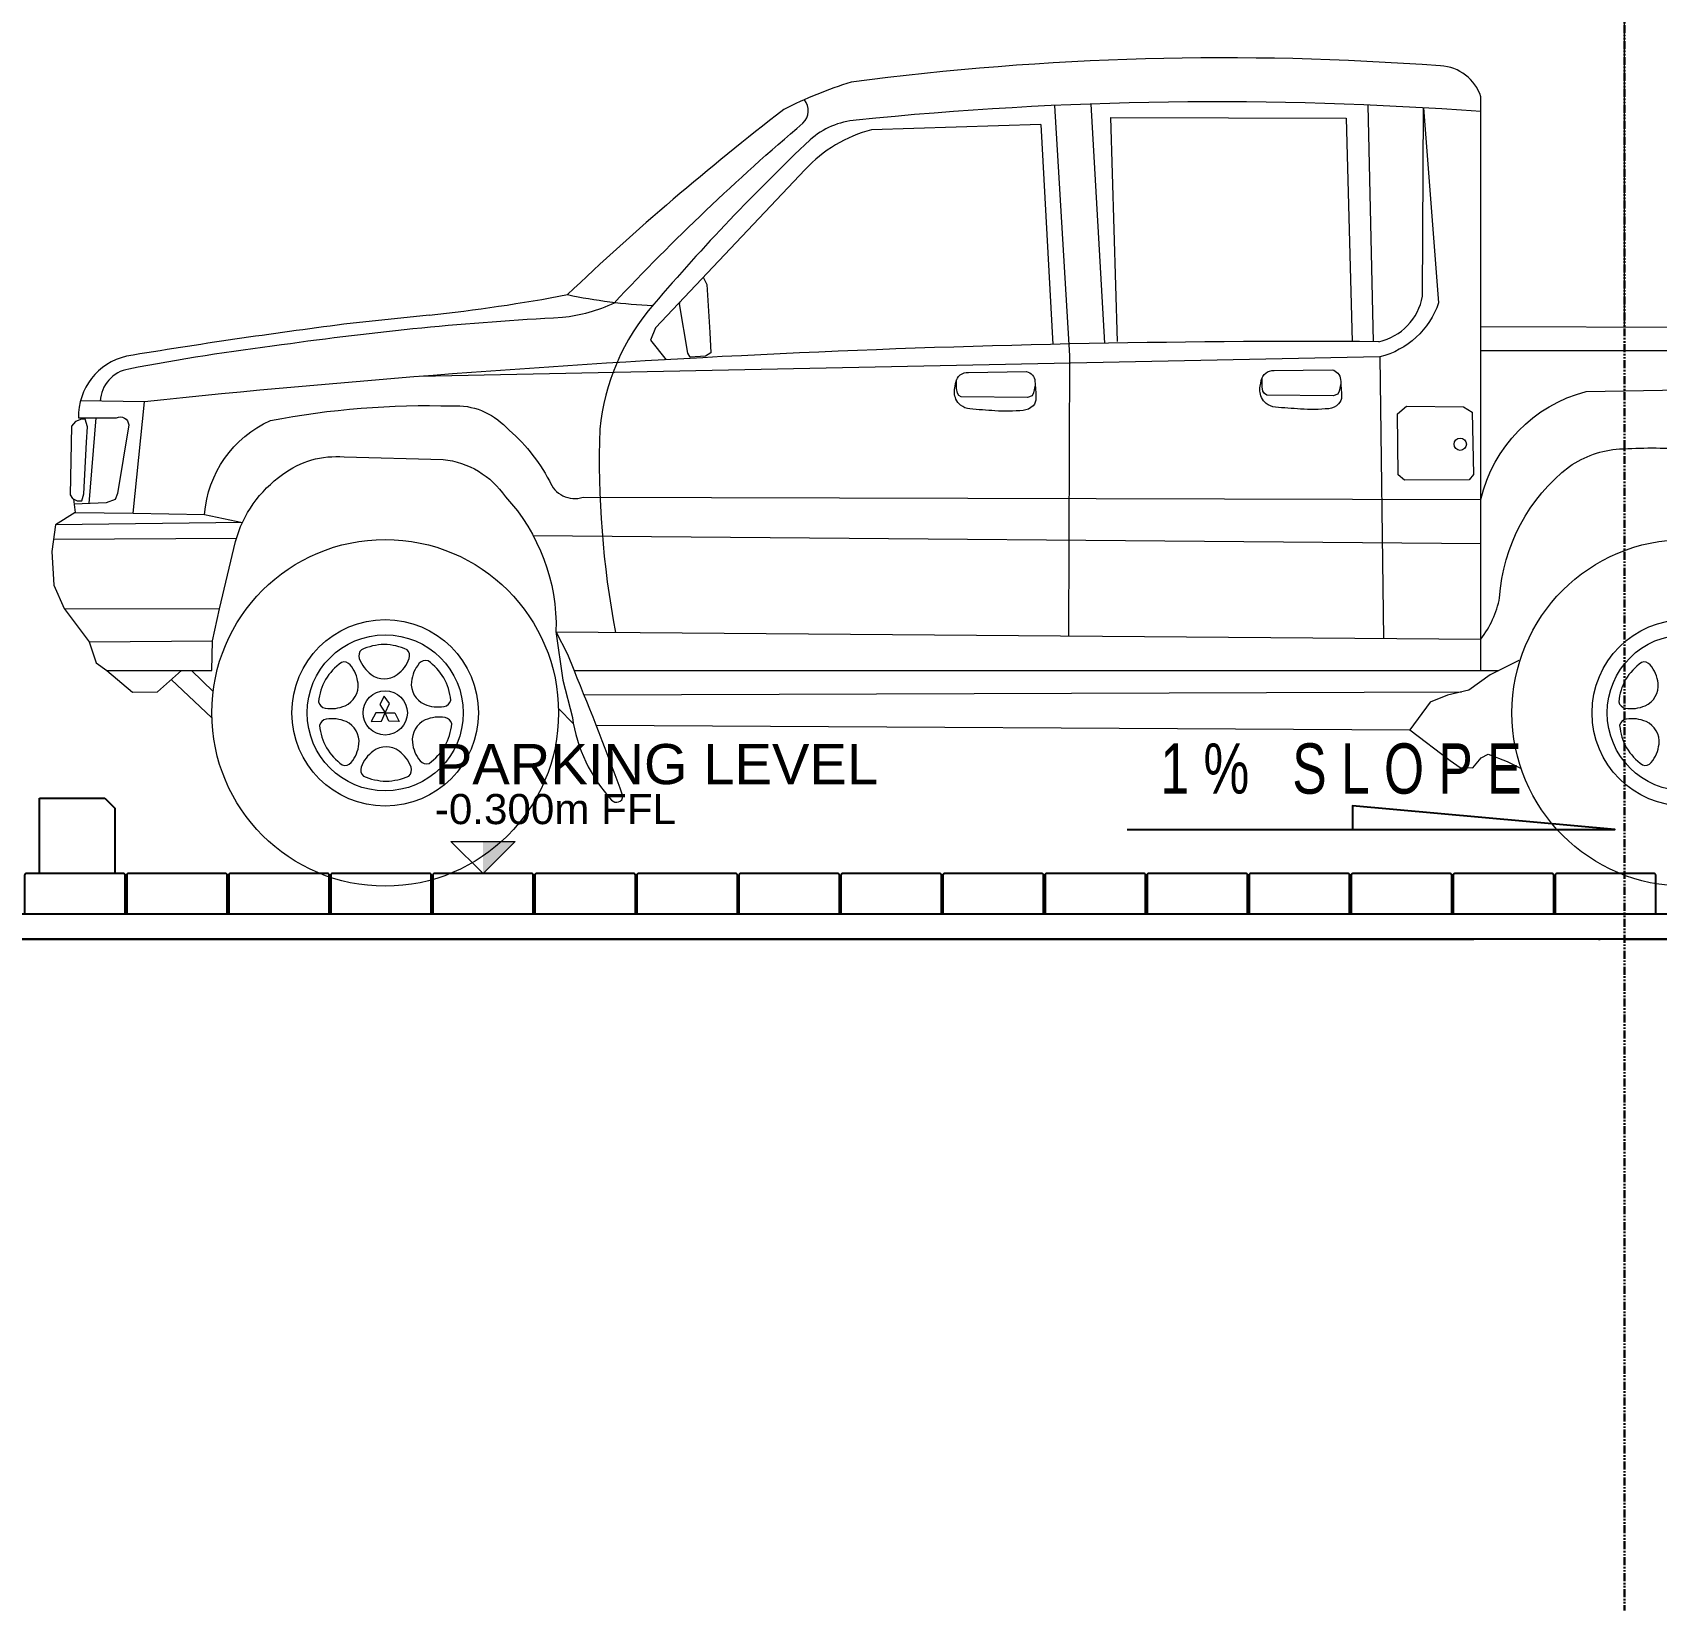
# Model space of a CAD drawing. Header units: centimetres. Extents: x -6122352 to 6876996, y -1694241 to 2592194.
# Drawn here: x 5556836 to 5560067, y -99471 to -96332 of the extents above; entities that cross this region are included whole.
import ezdxf
from ezdxf import colors
from ezdxf.entities.mleader import LeaderData, LeaderLine
from ezdxf.enums import TextEntityAlignment as Align
from ezdxf.math import Vec2, Vec3
from ezdxf.xclip import XClip

# ---------------------------------------------------------------- set-up
doc = ezdxf.new("R2010")
doc.units = ezdxf.units.CM
doc.header["$MEASUREMENT"] = 0
doc.header["$XCLIPFRAME"] = 2
doc.linetypes.add('23585-XR-AR-END-SECTION B$0$PHANTOM2', pattern=[31.750000000000004, 15.875, -3.175, 3.175, -3.175, 3.175, -3.175])
for name, color, linetype, lineweight in [('23585-XR-AR-END-SECTION B$0$ANNO-TEXT', 3, 'Continuous', 13), ('23585-XR-AR-END-SECTION B$0$FIRNITCHER FIXED', 252, 'Continuous', 13), ('23585-XR-AR-END-SECTION B$0$G-ANNO-TTLB', 6, 'Continuous', 5), ('23585-XR-AR-END-SECTION B$0$XR-END-SECTION-C$0$1717 5B-E Sections$0$A-ELSC-PN00', 8, 'Continuous', 5)]:
    doc.layers.add(name, color=color, linetype=linetype, lineweight=lineweight)
for name, color, linetype in [('23585-XR-AR-END-SECTION B$0$FINISHING LEVEL', 1, 'Continuous'), ('23585-XR-AR-END-SECTION B$0$XR-END-SECTION-C$0$A-CAR', 251, 'Continuous'), ('23585-XR-AR-END-SECTION B$0$XR-END-SECTION-C$0$A-PV-80-mm', 252, 'Continuous'), ('23585-XR-AR-END-SECTION B$0$XR-END-SECTION-C$0$A-TXT', 4, 'Continuous'), ('23585-XR-AR-END-SECTION B$0$XR-END-SECTION-C$0$TEXT', 3, 'Continuous'), ('23585-XR-AR-END-SECTION B$0$XR-END-SECTIONS$0$A-DIM', 15, 'Continuous')]:
    doc.layers.add(name, color=color, linetype=linetype)
doc.styles.add('23585-XR-AR-END-SECTION B$0$SDC-TEXT', font='arial.ttf')
doc.styles.add('23585-XR-AR-END-SECTION B$0$XR-END-SECTION-C$0$ROMANS', font='romans.shx', dxfattribs={"width": 0.8})
doc.styles.add('23585-XR-AR-END-SECTION B$0$XR-END-SECTION-C$0$Swiss_LT', font='swisscl.ttf')

# ---------------------------------------------------------------- blocks, each defined once
blk = doc.blocks.new('23585-XR-AR-END-SECTION B$0$XR-END-SECTION-C$0$STRADA-S')
for p, q in [((-4.640667384304834, 606.4549063351951), (-21.44621357398864, 892.6075948903235)), ((19.4069664865201, 894.2591238788373), (35.25373952186419, 620.7182695735246)), ((342.7317491875037, 622.5495671107019), (336.5670973100896, 893.1042464747006)), ((42.24465628736652, 878.9048721079598), (311.4636305119675, 878.1513005105771)), ((50.02694306768535, 622.8685133826584), (42.24465628736652, 878.9048721079598)), ((311.4636305119675, 878.1513005105771), (311.4636305119675, 878.1513005105771)), ((311.4636305119675, 878.1513005105771), (318.3314764288916, 622.6730640682908)), ((-37.80055251848171, 870.8639360210145), (-23.96089798783214, 619.5203495418464)), ((-737.0606087419583, 652.9369352267822), (-834.5299930268193, 642.4041911019449)), ((465.5230064530224, 639.7874231938658), (1307.875629983151, 637.9579894328344)), ((-5.593093751540437, 286.2054072352184), (-4.640667384304834, 606.4549063351951)), ((349.9664993103725, 605.101506250292), (354.2288590171556, 283.4192876112575)), ((1327.38886179142, 612.0823206857822), (465.5230064530151, 612.0823206857822)), ((-1062.478090379471, 553.9654808010964), (-1135.668936790109, 554.7709556703849)), ((-1075.584472209386, 426.5910748826936), (-1062.478090379471, 553.9654808010964)), ((-1118.005114791275, 535.5299834878097), (-1126.269189815659, 437.4895202958869)), ((-1141.809120193731, 427.4473407400728), (-1164.2704455897, 413.2071551315239)), ((-1143.592808098434, 442.5562054759721), (-1141.809120193731, 427.4473407400728)), ((-1141.809120193731, 427.4473407400728), (-1075.584472209386, 426.5910748826936)), ((-1164.2704455897, 413.2071551315239), (-1168.21782806623, 382.661416774703)), ((-950.4183945078075, 415.8578346304566), (-1164.2704455897, 413.2071551315239)), ((-1075.584472209386, 426.5910748826936), (-993.6689043108126, 425.0735512149477)), ((-993.6689043108126, 425.0735512149477), (-950.4183945078075, 415.8578346304566)), ((-956.7109559364362, 397.6888669417895), (-1166.427588195696, 396.5146977796176)), ((-618.0504826567958, 400.8258881908478), (465.523006453026, 391.6433541181759)), ((-1168.21782806623, 382.661416774703), (-1165.962812918719, 344.3576402914041)), ((-1165.962812918719, 344.3576402914041), (-1154.27755670144, 317.5059951436924)), ((-1154.27755670144, 317.5059951436924), (-1125.890435437017, 279.5519059829312)), ((-1154.27755670144, 317.5059951436924), (-976.5442663741924, 317.2706583252366)), ((-1125.890435437017, 279.5519059829312), (-984.7654061616158, 280.5691473207153)), ((-1125.890435437017, 279.5519059829312), (-1117.724428767579, 255.2668464705712)), ((-591.9401256157653, 290.7455220318807), (465.5230064530224, 282.5575313848312)), ((-1117.724428767579, 255.2668464705712), (-1105.412883478184, 246.7193318522368)), ((-1105.412883478184, 246.7193318522368), (-985.2793852262075, 246.7193318522332)), ((-1008.700778351438, 246.7193318522332), (-983.94298111221, 222.5611248780333)), ((-571.2799548320872, 246.7193318522368), (486.0807942214415, 246.7193318522368)), ((-1031.906271060852, 236.1662517832738), (-985.36673533465, 192.5270143828384)), ((-559.7535573023597, 218.6861119282839), (443.4679832076181, 222.0994531302276)), ((407.5226463585423, 210.3350083261103), (384.4233756403628, 178.661762395539)), ((-572.0753487416841, 185.7853412521981), (-589.1347497653187, 203.0861044438134)), ((-545.8923146816232, 183.9365062642537), (384.4233756403628, 178.661762395539))]:
    blk.add_line(p, q)
for points in [[(419.3100002755782, 937.7718785327997, 0.05132797694747279), (-254.5136814859288, 919.3663295179904, 0.04387144160926425), (-331.6309610898061, 887.8414666580793, 0.02620562629601931), (-578.8422672720626, 676.3103458744481, -0.05752412183305131)], [(-525.5671099053325, 666.568534316837, -0.02885923902816321), (-309.6443935988646, 872.4536090900438, 0.3929936817140519), (-307.8915172490633, 899.2521215067245, 0.113206009641825)], [(465.5230064530224, 885.545783133668, 0.04400942370302409), (-248.7044480583208, 875.8827567876469, 0.1605267268685807), (-301.548324393927, 853.3949708010696, 0.02583235260430025), (-480.2481468145161, 665.4325186014357, 0.2331782821559537)], [(465.5230064530224, 246.7193318522368), (465.5230064530224, 634.537689482313), (465.5230064530224, 886.1137909913705), (465.5230064530224, 902.4076874955572, 0.06383467742986967)], [(400.0041096358545, 889.8998618681107), (417.0940381284272, 666.9856075616699, -0.2537005941986264), (349.9664993103725, 605.101506250292), (-748.4171016126238, 582.7108681912978)], [(348.8623042247818, 622.5112540841474, 0.3013089347299923), (398.6966576498307, 674.5804582709716), (400.0041096358545, 889.8998618681107)], [(-37.80055251848171, 870.8639360210145), (-231.131512807282, 864.7919690186754, 0.1433348938823167), (-307.1912223019135, 819.3416391404971), (-478.1446628401063, 638.4526547687965), (-484.0556543620332, 624.433937797854), (-465.9630596419265, 601.9423044218602)], [(-525.5671099053325, 666.568534316837, -0.08118007594034839), (-584.5900713768096, 650.0966460489472, 0.02276091629121387), (-905.6536330481904, 618.7923156609686, 0.01673313607337282), (-1080.400712953044, 591.1883746869789, 0.3566724722098978), (-1112.996523884929, 554.521442791156, -0.440461649301773)], [(-480.2481468145161, 665.4325186014357, 0.1549497550662417), (-541.9363039132331, 522.5971695480548, 0.05502767285305891), (-524.0158932764316, 290.2195812569844, -0.3298234355002528)], [(-834.5299930268011, 642.4041911019449, 0.00910762701945066), (-1083.212079714169, 605.9615994209744, 0.3512707994626908), (-1138.028073236823, 535.5299834878097, -0.007126496455786674)], [(-120.2598796209204, 587.4832217940202), (-54.05854412474582, 588.3690963444387, -0.3277453217959725), (-44.32524070878208, 577.1734023787067, -0.01170441899157295), (-43.1977331350281, 558.0215141370572, -0.204023129436669), (-46.56545150977036, 549.2641871217493, -0.1795738622022652), (-57.81942669592536, 543.8862347252652, -0.03854281318186631), (-90.0490242401138, 543.4549536941413, -0.006806304263121675), (-118.82930970097, 545.6835082510443, -0.1462897867448887), (-129.3404333681574, 549.8989843415184, -0.1215865224093118), (-134.6601045442148, 556.7976085081864, -0.1730778341597905), (-135.7293308975459, 571.5941457303525, 0.008144662367554895), (-134.9165419140736, 575.9611529939211, -0.3805181895670869), (-120.2598796209204, 587.4832217940202, -72.69310243337902)], [(229.0742408740371, 589.5441650602006), (295.2755763702116, 590.4300396106191, -0.3277453217959725), (305.0088797861754, 579.2343456448871, -0.01170441899157295), (306.1363873599294, 560.0824574032376, -0.204023129436669), (302.7686689851871, 551.3251303879297, -0.1795738622022652), (291.5146937990321, 545.9471779914456, -0.03854281318186631), (259.2850962548437, 545.5158969603217, -0.006806304263121675), (230.5048107939874, 547.7444515172247, -0.1462897867448887), (219.9936871268001, 551.9599276076988, -0.1215865224093118), (214.6740159507426, 558.8585517743668, -0.1730778341597905), (213.6047895974116, 573.6550889965329, 0.008144662367554895), (214.4175785808839, 578.0220962601015, -0.3805181895670869), (229.0742408740371, 589.5441650602006, -72.69310243337902)], [(465.5230064530224, 442.0402474533548, -0.280053071193394), (585.7266103227048, 565.5662521621416), (804.3535752567732, 569.3630396312437, -0.1706371700061516), (892.9144780545976, 526.9868100889216, -0.07811170029960998), (931.9642541593021, 473.493332187023, 0.3157739261644542), (982.6611696465989, 461.5780991904903)], [(-993.6689043108126, 425.0735512149477, -0.2764513548854933), (-918.4367881461803, 532.3698655698172, -0.05538513813741006), (-710.4375093201452, 549.0928311683529, -0.2246645916383627), (-649.1245639689041, 524.6477323412546, -0.09661442262778834), (-599.5170392206746, 463.4544975332974, 0.4076471797781505), (-560.9335128793464, 444.8038277872765), (465.5230064530224, 442.0402474533548)], [(-1138.028073236823, 535.5299834878097), (-1094.521188018309, 535.5299834878097, -0.5141681977842507), (-1080.420877338773, 527.5885935584156), (-1093.308938633523, 449.0057753023284), (-1095.828899292537, 442.0022449388998), (-1106.235116762964, 438.3780891942988), (-1142.709001817409, 436.7603672373953)], [(-985.2793852262039, 246.7193318522368), (-984.7654061616158, 280.5691473207153), (-976.5442663741924, 317.2706583252366), (-958.4064713678927, 394.1812736380307, -0.1734809197369529), (-904.5431417577274, 470.6987247543948, -0.1860696835150434), (-834.2428926119319, 490.8064250109674), (-720.9454848848945, 487.9663857224659, -0.218892866996923), (-649.8059861650108, 445.3570312984557, -0.195597845441682), (-591.9826816685672, 291.0525346261929), (-584.2681204159853, 235.397291529458), (-573.2441220090805, 192.854726467518, 0.1510710666469651), (-528.4200812090239, 98.4908864469653, 0.677032961426816), (-515.4123093709895, 103.0210811277175, 0.01202487305886975), (-571.3535985306262, 246.8960478413865, -1.500142776413022)], [(465.5230064530224, 282.5575313848312, 0.113386399887563), (486.9469261254781, 329.8845867559648, -0.2165547882320751), (566.8343075533521, 479.9332785662918, -0.1366407879219756), (624.0685036406976, 499.8661351616029, -0.03177653137338668), (698.1094709719437, 499.8661351616029, 0.03177653137338668), (813.1606753508568, 499.8661351616029, -0.2339878658651379), (883.4990413313499, 449.3216870130709, -0.04901504092066901), (946.4386190347177, 308.5436012267601, 6.148204830471943)]]:
    blk.add_lwpolyline(points, format="xyb")
for points in [[(-423.5637987298251, 696.2056724556969), (-419.5646386438384, 688.0252107847737), (-416.2170846548252, 633.1827566715147), (-415.0312958606482, 609.6755174103819), (-421.082162311588, 606.1096428862002), (-438.4919101454434, 605.0054478006132), (-441.1634019775593, 609.3258300878442), (-450.6317598820206, 665.8288309003074), (-449.894292360681, 668.3448921409145)], [(-43.99114749351793, 572.8378337657923), (-45.89253745531096, 564.0840368320823), (-47.58805288676376, 560.5764435283272), (-52.79116162197897, 558.7643656560249), (-128.5975818491897, 559.4924128284692), (-131.2341049490497, 561.1995845040074), (-133.011214089096, 563.7894826275297), (-133.9522217574995, 569.0042476068302), (-134.083548045277, 578.8182507663587)], [(305.3429730014395, 574.8987770319727), (303.4415830396465, 566.1449800982627), (301.7460676081937, 562.6373867945076), (296.5429588729785, 560.8253089222053), (220.7365386457677, 561.5533560946496), (218.1000155459078, 563.2605277701878), (216.3229064058614, 565.85042589371), (215.381898737458, 571.0651908730106), (215.2505724496805, 580.8791940325391)], [(-571.3535985306262, 246.8960478413865), (-578.5669412875759, 265.0952721705471), (-591.9401256157653, 290.7455220318807)], [(-1105.412883478184, 246.7193318522368), (-1076.329535665125, 221.8429519905585), (-1047.584218936525, 222.2276080453448), (-1020.036347246183, 246.7193318522368)], [(508.8200792780153, 257.865509690535), (475.9292239234492, 241.7433087451791), (451.7723830960203, 223.995529832875), (427.4523548514117, 218.4427337751258), (407.5226463585423, 210.3350083261103)], [(384.4233756403628, 178.661762395539), (430.1969322504701, 143.5540087281552), (441.6257510978903, 135.8659080661782), (456.445600808227, 135.1929940117188), (465.8758418779944, 146.645125347306), (473.6571924926466, 151.1053825635536), (495.5505100309165, 142.6860866266943), (511.4689353910617, 134.5294818234106)]]:
    blk.add_lwpolyline(points)
for points in [[(380.3405421083626, 548.8782552958583), (445.6941198888053, 548.0103331943974), (455.3574858402644, 542.0410604520475), (457.1843680590864, 470.6249599765797), (452.0395405442978, 464.4575310847904), (377.9869169689664, 464.3378205415065), (370.9367616292002, 470.3420620161123), (370.0042621024404, 540.027678327875)], [(-1134.520479933064, 533.8344680563532), (-1141.454072831988, 531.128007491985), (-1145.739486386967, 525.8433050481835), (-1147.4201974719, 447.4353304533652), (-1144.748705639784, 443.1149481661341), (-1139.48731568415, 440.5716750189495), (-1134.260894460767, 440.6416124834577), (-1131.752590045839, 448.5162130507815), (-1128.944371387148, 507.7722994039505), (-1127.435355861042, 525.2170159700581), (-1130.165128913581, 533.8927492767762)], [(-787.2608726050275, 198.1866917732114), (-782.3954869267836, 208.8278483610629), (-788.4105448823575, 217.3675774190051), (-793.2726945208269, 207.6490517257917)], [(-803.1501619462288, 188.3038331031203), (-791.5182722854915, 188.6482200637256), (-787.2608726050275, 198.1866917732114), (-798.0984998292006, 198.3117783704947)], [(-771.3715832638263, 188.3038331031203), (-783.0034729245635, 188.6482200637256), (-787.2608726050275, 198.1866917732114), (-776.4232453808509, 198.3117783704947)]]:
    blk.add_lwpolyline(points, close=True)
for centre, radius in [((441.9099248294588, 505.2696119830216), 6.969185516340919), ((-787.2608726050275, 198.1866917732114), 198.1866917732162), ((699.1541090660066, 198.1866917732114), 198.1866917732162), ((-787.2608726050275, 198.1866917732114), 106.5832023875146), ((699.1541090660066, 198.1866917732114), 106.5832023875146), ((-787.2608726050275, 198.1866917732114), 89.20146940326025), ((699.1541090660066, 198.1866917732114), 89.20146940326025), ((-787.2608726050275, 198.1866917732114), 25.34310712120737)]:
    blk.add_circle(centre, radius)
for centre, radius, start, end in [((417.2324232351311, 887.1798813185087), 50.63463743811863, 17.5019897667039, 87.64845118964735), ((-941.987039186839, 2587.30588896112), 1945.193587041185, 276.0473403984175, 280.7595765477735), ((-450.199822565497, 1292.568789064106), 629.5421728388178, 258.208966904439, 267.1370638588064), ((265.5058384560361, -12225.04632340407), 12847.82798792311, 89.62826345469762, 95.9328327519227), ((-807.9340552178619, 263.4688670420364), 9.468136594716494, 132.6565998122224, 200.0719517837288), ((-779.8175136085192, 273.7374199955884), 39.40111316662021, 200.0650737999073, 233.7320235602046), ((-786.8250828760538, 209.1440306416698), 67.18496337870229, 91.28920376280027, 114.1849891125707), ((-789.8482653795581, 209.1440306416698), 67.18496337870229, 65.81501088742935, 88.71079623719972), ((-796.8558346470927, 273.7374199955884), 39.40111316662046, 306.2679764397957, 339.9349262000892), ((-768.7392930377464, 263.4688670420364), 9.468136594716494, 339.9280482162712, 47.34340018777764), ((-798.0439028102446, 201.4246133351262), 67.18496337870229, 125.8150108874293, 148.7107962371997), ((-834.5361050184911, 246.8679378311062), 9.468136594716494, 39.92804821627116, 107.3434001877776), ((-857.4872035410517, 227.6525750076253), 39.40111316662046, 6.267976439795708, 39.93492620008917), ((-788.3366741278041, 262.1263922854996), 25, 233.7320235602046, 306.2679764397957), ((-718.11034319178, 229.5159179039401), 39.40111316662021, 140.0650737999073, 173.7320235602046), ((-741.0614417143406, 248.7312807274138), 9.468136594716494, 72.65659981222234, 140.0719517837288), ((-777.5536439225834, 203.2879562314411), 67.18496337870229, 31.28920376280023, 54.18498911257062), ((688.3710788607896, 201.4246133351262), 67.18496337870229, 125.8150108874293, 148.7107962371997), ((651.8788766525431, 246.8679378311062), 9.468136594716494, 39.92804821627116, 107.3434001877776), ((628.9277781299825, 227.6525750076253), 39.40111316662046, 6.267976439795708, 39.93492620008917), ((-796.5323115584943, 204.0427661834401), 67.18496337870229, 151.2892037628002, 174.1849891125706), ((-843.1721783204266, 229.2248705812017), 25, 293.7320235602046, 6.267976439795708), ((-732.4253684124051, 231.0882134775165), 25, 173.7320235602045, 246.2679764397957), ((-779.0652351743374, 205.906109079755), 67.18496337870229, 5.815010887429318, 28.71079623719969), ((689.8826701125399, 204.0427661834401), 67.18496337870229, 151.2892037628002, 174.1849891125706), ((643.2428033506076, 229.2248705812017), 25, 293.7320235602046, 6.267976439795708), ((-854.1334861085488, 212.924278087834), 9.468136594716494, 192.6565998122223, 260.0719517837288), ((-848.9680430217632, 242.4081938648669), 39.40111316662021, 260.0650737999073, 293.7320235602046), ((-726.6295037110685, 244.2715367611818), 39.40111316662046, 246.2679764397957, 279.9349262000891), ((-721.4640606242829, 214.7876209841415), 9.468136594716494, 279.9280482162711, 347.3434001877776), ((632.2814955624854, 212.924278087834), 9.468136594716494, 192.6565998122223, 260.0719517837288), ((637.446938649271, 242.4081938648669), 39.40111316662021, 260.0650737999073, 293.7320235602046), ((-853.0576845857722, 181.5857625622812), 9.468136594716494, 99.9280482162712, 167.3434001877776), ((-847.8922414989866, 152.1018467852482), 39.40111316662046, 66.26797643979575, 99.93492620008921), ((-842.09637679765, 165.2851700689134), 25, 353.7320235602046, 66.26797643979575), ((-731.3495668896285, 167.1485129652283), 25, 113.7320235602046, 186.2679764397957), ((-725.5537021882883, 153.9651896815631), 39.40111316662021, 80.06507379990731, 113.7320235602046), ((-720.3882591015026, 183.449105458596), 9.468136594716494, 12.65659981222236, 80.07195178372882), ((633.357297085262, 181.5857625622812), 9.468136594716494, 99.9280482162712, 167.3434001877776), ((638.5227401720476, 152.1018467852482), 39.40111316662046, 66.26797643979575, 99.93492620008921), ((644.3186048733842, 165.2851700689134), 25, 353.7320235602046, 66.26797643979575), ((-795.4565100357177, 190.467274466675), 67.18496337870229, 185.8150108874293, 208.7107962371997), ((-777.9894336515608, 192.3306173629899), 67.18496337870229, 331.2892037628002, 354.1849891125706), ((690.9584716353165, 190.467274466675), 67.18496337870229, 185.8150108874293, 208.7107962371997), ((-796.968101287468, 193.0854273149889), 67.18496337870229, 211.2892037628003, 234.1849891125706), ((-856.4114020182715, 166.8574656424898), 39.40111316662021, 320.0650737999073, 353.7320235602046), ((-777.6659105629624, 122.6359635508416), 39.40111316662046, 126.2679764397957, 159.9349262000892), ((-786.1850710822473, 134.2469912609231), 25, 53.73202356020455, 126.2679764397957), ((-794.7042316015359, 122.6359635508416), 39.40111316662021, 20.06507379990734, 53.73202356020464), ((-717.0345416690034, 168.7208085388047), 39.40111316662046, 186.2679764397957, 219.9349262000892), ((-776.4778423998068, 194.9487702112965), 67.18496337870229, 305.8150108874293, 328.7107962371997), ((689.4468803835662, 193.0854273149889), 67.18496337870229, 211.2892037628003, 234.1849891125706), ((630.0035796527627, 166.8574656424898), 39.40111316662021, 320.0650737999073, 353.7320235602046), ((-833.4603034957145, 147.6421028190161), 9.468136594716494, 252.6565998122224, 320.0719517837288), ((-805.782452172305, 132.9045165043935), 9.468136594716494, 159.9280482162712, 227.3434001877776), ((-766.5876899921896, 132.9045165043935), 9.468136594716494, 312.6565998122224, 20.07195178372879), ((-739.9856401915604, 149.5054457153237), 9.468136594716494, 219.9280482162712, 287.3434001877776), ((652.9546781753197, 147.6421028190161), 9.468136594716494, 252.6565998122224, 320.0719517837288), ((-784.673479830497, 187.2293529047602), 67.18496337870229, 245.8150108874293, 268.7107962371998), ((-787.6966623340013, 187.2293529047602), 67.18496337870229, 271.2892037628003, 294.1849891125707)]:
    blk.add_arc(centre, radius, start, end)
blk = doc.blocks.new('*U2343')
at = {"layer": '23585-XR-AR-END-SECTION B$0$XR-END-SECTION-C$0$A-PV-80-mm'}
h = blk.add_hatch(dxfattribs=at)
h.set_pattern_fill('AR-SAND', color=256, scale=10, style=0)
h.set_pattern_definition([(37.50000000000001, (695802.715398578, -71528.75093657397), (-0.6299335810960816, 19.26823769013157), [0, -15.2, 0, -17, 0, -16.25]), (7.499999999999999, (695802.715398578, -71528.75093657397), (17.69776705267727, 28.2214606522974), [0, -8.2, 0, -13.7, 0, -5.25]), (327.5, (695790.4153985782, -71528.75093657397), (31.14141861751495, 0.0565905353696494), [0, -5, 0, -18, 0, -23.5]), (317.5, (695790.4153985782, -71528.75093657397), (30.06126604572294, 8.776755649342494), [0, -2.5, 0, -11.8, 0, -13.5])])
h.paths.add_polyline_path([(0, 50.2377349186645), (5500.002290822704, 50.2377349186645), (5500.002290822704, 0), (0, 0), (0, 49.99999999998545)])
for points in [[(1016.994345012965, 127.2377349186645, 0.4142135623730961), (1013.994345012965, 130.2377349186645), (819.9943450129648, 130.2377349186645, 0.4142135623730951), (816.9943450129648, 127.2377349186645), (816.9943450129648, 50.2377349186645), (1016.994345012965, 50.2377349186645)], [(1219.994345012965, 127.2377349186645, 0.4142135623730961), (1216.994345012965, 130.2377349186645), (1022.994345012965, 130.2377349186645, 0.4142135623730951), (1019.994345012965, 127.2377349186645), (1019.994345012965, 50.2377349186645), (1219.994345012965, 50.2377349186645)], [(1422.994345012965, 127.2377349186645, 0.4142135623730961), (1419.994345012965, 130.2377349186645), (1225.994345012965, 130.2377349186645, 0.4142135623730951), (1222.994345012965, 127.2377349186645), (1222.994345012965, 50.2377349186645), (1422.994345012965, 50.2377349186645)], [(1625.994345012965, 127.2377349186645, 0.4142135623730961), (1622.994345012965, 130.2377349186645), (1428.994345012965, 130.2377349186645, 0.4142135623730951), (1425.994345012965, 127.2377349186645), (1425.994345012965, 50.2377349186645), (1625.994345012965, 50.2377349186645)], [(1828.994345012965, 127.2377349186645, 0.4142135623730961), (1825.994345012965, 130.2377349186645), (1631.994345012965, 130.2377349186645, 0.4142135623730951), (1628.994345012965, 127.2377349186645), (1628.994345012965, 50.2377349186645), (1828.994345012965, 50.2377349186645)], [(2031.994345012965, 127.2377349186645, 0.4142135623730961), (2028.994345012965, 130.2377349186645), (1834.994345012965, 130.2377349186645, 0.4142135623730951), (1831.994345012965, 127.2377349186645), (1831.994345012965, 50.2377349186645), (2031.994345012965, 50.2377349186645)], [(2234.994345012965, 127.2377349186645, 0.4142135623730961), (2231.994345012965, 130.2377349186645), (2037.994345012965, 130.2377349186645, 0.4142135623730951), (2034.994345012965, 127.2377349186645), (2034.994345012965, 50.2377349186645), (2234.994345012965, 50.2377349186645)], [(2437.994345012964, 127.2377349186645, 0.4142135623730961), (2434.994345012964, 130.2377349186645), (2240.994345012964, 130.2377349186645, 0.4142135623730951), (2237.994345012964, 127.2377349186645), (2237.994345012964, 50.2377349186645), (2437.994345012964, 50.2377349186645)], [(2640.994345012964, 127.2377349186645, 0.4142135623730961), (2637.994345012964, 130.2377349186645), (2443.994345012964, 130.2377349186645, 0.4142135623730951), (2440.994345012964, 127.2377349186645), (2440.994345012964, 50.2377349186645), (2640.994345012964, 50.2377349186645)], [(2843.994345012964, 127.2377349186645, 0.4142135623730961), (2840.994345012964, 130.2377349186645), (2646.994345012964, 130.2377349186645, 0.4142135623730951), (2643.994345012964, 127.2377349186645), (2643.994345012964, 50.2377349186645), (2843.994345012964, 50.2377349186645)], [(3046.994345012964, 127.2377349186645, 0.4142135623730961), (3043.994345012964, 130.2377349186645), (2849.994345012964, 130.2377349186645, 0.4142135623730951), (2846.994345012964, 127.2377349186645), (2846.994345012964, 50.2377349186645), (3046.994345012964, 50.2377349186645)], [(3249.994345012964, 127.2377349186645, 0.4142135623730961), (3246.994345012964, 130.2377349186645), (3052.994345012964, 130.2377349186645, 0.4142135623730951), (3049.994345012964, 127.2377349186645), (3049.994345012964, 50.2377349186645), (3249.994345012964, 50.2377349186645)], [(3452.994345012964, 127.2377349186645, 0.4142135623730961), (3449.994345012964, 130.2377349186645), (3255.994345012964, 130.2377349186645, 0.4142135623730951), (3252.994345012964, 127.2377349186645), (3252.994345012964, 50.2377349186645), (3452.994345012964, 50.2377349186645)], [(3655.994345012964, 127.2377349186645, 0.4142135623730961), (3652.994345012964, 130.2377349186645), (3458.994345012964, 130.2377349186645, 0.4142135623730951), (3455.994345012964, 127.2377349186645), (3455.994345012964, 50.2377349186645), (3655.994345012964, 50.2377349186645)], [(3858.994345012964, 127.2377349186645, 0.4142135623730961), (3855.994345012964, 130.2377349186645), (3661.994345012964, 130.2377349186645, 0.4142135623730951), (3658.994345012964, 127.2377349186645), (3658.994345012964, 50.2377349186645), (3858.994345012964, 50.2377349186645)], [(4061.994345012964, 127.2377349186645, 0.4142135623730961), (4058.994345012964, 130.2377349186645), (3864.994345012964, 130.2377349186645, 0.4142135623730951), (3861.994345012964, 127.2377349186645), (3861.994345012964, 50.2377349186645), (4061.994345012964, 50.2377349186645)]]:
    blk.add_lwpolyline(points, format="xyb", close=True)
blk.add_lwpolyline([(0, 50.2377349186645), (5500.002290822704, 50.2377349186645), (5500.002290822704, 0), (0, 0), (0, 49.99999999998545)], close=True, dxfattribs=at)
blk = doc.blocks.new('23585-XR-AR-END-SECTION B$0$XR-END-SECTION-C$0$GENERAL TAG ANNOTATIVE')
at = {"layer": '23585-XR-AR-END-SECTION B$0$XR-END-SECTION-C$0$TEXT', "style": '23585-XR-AR-END-SECTION B$0$XR-END-SECTION-C$0$Swiss_LT'}
blk.add_attdef('ROOM', text='', height=2, dxfattribs=at).set_placement((0, 1.5), align=Align.MIDDLE_CENTER)
at = {"layer": '23585-XR-AR-END-SECTION B$0$XR-END-SECTION-C$0$TEXT', "style": '23585-XR-AR-END-SECTION B$0$XR-END-SECTION-C$0$ROMANS', "width": 0.8}
blk.add_attdef('AREA', text='', height=2, dxfattribs=at).set_placement((0, -1.515831428172678), align=Align.MIDDLE_CENTER)
blk = doc.blocks.new('23585-XR-AR-END-SECTION B$0$XR-END-SECTION-C$0$A$C766F4DC5')
at = {"layer": '23585-XR-AR-END-SECTION B$0$XR-END-SECTION-C$0$A-CAR'}
for p, q in [((-0.1500000000000767, 0.1500000000000909), (-0.0199999999999747, 0.1500000000000909)), ((-0.1500000000000767, 0), (-0.1500000000000767, 0.1500000000000909)), ((-0.0199999999999747, 0.1500000000000909), (7.105427357601002e-15, 0.1300000000001091)), ((7.105427357601002e-15, 0.1300000000001091), (7.105427357601002e-15, 0))]:
    blk.add_line(p, q, dxfattribs=at)
blk = doc.blocks.new('23585-XR-AR-END-SECTION B$0$XR-TYPE 2-SECTION-A$0$LEVEL ELEV ANNOTATIVE')
for p, q in [((-1.600003465861082, 1.599996528621723), (1.599996530264616, 1.600003464218189)), ((0, 0), (-1.600003465861082, 1.599996528621723)), ((1.599996530264616, 1.600003464218189), (0, 0))]:
    blk.add_line(p, q)
at = {"color": 251}
blk.add_solid([(-3.467798233032227e-06, 1.599999996419956), (-3.467798233032227e-06, 1.599999996419956), (0, 0), (1.599996530264616, 1.600003464218189)], dxfattribs=at)
at = {"style": '23585-XR-AR-END-SECTION B$0$SDC-TEXT'}
blk.add_attdef('LEVEL', (-2.400008365631293, 7.100003464218189), '', height=2, rotation=0.0001241813770740787, dxfattribs=at)
at = {"color": 4, "style": '23585-XR-AR-END-SECTION B$0$SDC-TEXT'}
for p in [(-2.400026991327686, 4.600003464218189), (-2.400017549395052, 2.100003464218189)]:
    blk.add_attdef('LEVEL', p, '', height=1.5, rotation=0.0001241813770740853, dxfattribs=at)
blk = doc.blocks.new('23585-XR-AR-END-SECTION B$0$XR-END-SECTIONS$0$ARROW HEAD 1')
at = {"color": 8}
blk.add_line((0, 0), (-469.658222079277, 0), dxfattribs=at)
at = {"color": 3, "const_width": 50}
blk.add_lwpolyline([(-318.6744883060455, -267.3996458053589), (0, 0), (-318.6744883060455, 267.3996458053589)], dxfattribs=at)

msp = doc.modelspace()

# ---------------------------------------------------------------- linework, layer by layer
at = {"layer": '23585-XR-AR-END-SECTION B$0$G-ANNO-TTLB', "linetype": '23585-XR-AR-END-SECTION B$0$PHANTOM2', "lineweight": 30}
msp.add_line((5560003.839303566, -86029.82416979852), (5560003.839303566, -99470.80349402683), dxfattribs=at)
at = {"layer": '23585-XR-AR-END-SECTION B$0$XR-END-SECTION-C$0$1717 5B-E Sections$0$A-ELSC-PN00'}
msp.add_line((5560003.075326307, -95304.82582096034), (5560003.075326307, -96917.25870485028), dxfattribs=at)
at = {"layer": '23585-XR-AR-END-SECTION B$0$XR-END-SECTION-C$0$A-TXT'}
msp.add_lwpolyline([(5559014.38473851, -97917.35297051253), (5559984.471863749, -97917.35297051253), (5559462.245730046, -97870.13838874234), (5559462.245730046, -97917.35297051253)], dxfattribs=at)

# ---------------------------------------------------------------- block references
at = {"layer": '23585-XR-AR-END-SECTION B$0$ANNO-TEXT', "color": 3}
ref = msp.add_blockref('23585-XR-AR-END-SECTION B$0$XR-TYPE 2-SECTION-A$0$LEVEL ELEV ANNOTATIVE', (5557732.892280173, -98004.83609267551), dxfattribs=dict(at, xscale=40, yscale=40, zscale=40))
ref.add_attrib('LEVEL', 'PARKING LEVEL', (5557636.891945548, -97826.99378859042), dxfattribs={"layer": '0', "height": 80.00000000000001, "rotation": 0.0001241813770740786, "style": '23585-XR-AR-END-SECTION B$0$SDC-TEXT'})
ref.add_attrib('LEVEL', '-0.300m FFL', (5557636.89120052, -97906.42094277206), dxfattribs={"layer": '0', "color": 4, "height": 60, "rotation": 0.0001241813770740853, "style": '23585-XR-AR-END-SECTION B$0$SDC-TEXT'})
at = {"layer": '23585-XR-AR-END-SECTION B$0$FINISHING LEVEL'}
ref = msp.add_blockref('*U2343', (5556003.801950901, -98135.07371077489), dxfattribs=at)
XClip(ref).set_block_clipping_path([(0, 131.2377349186567), (5500.002290822711, 131.2377349186567), (5500.0022908227, -1), (4000.002597267543, -1), (4000.002597267543, -0.5686101273713007), (3949.9726918505003, -2.4215777738681936), (3949.9726918505003, 0), (3699.972691850511, 0), (3699.972691850511, -1), (0, -1)])
at = {"layer": '23585-XR-AR-END-SECTION B$0$FIRNITCHER FIXED'}
for name, p, xscale, yscale, zscale in [('23585-XR-AR-END-SECTION B$0$XR-END-SECTION-C$0$STRADA-S', (5558907.940001437, -98029.86958192813), 1.740000000012287, 1.740000000012287, 1.740000000012287), ('23585-XR-AR-END-SECTION B$0$XR-END-SECTION-C$0$A$C766F4DC5', (5557000.57719285, -98004.83609267551), 1000, 1000, 1000)]:
    msp.add_blockref(name, p, dxfattribs=dict(at, xscale=xscale, yscale=yscale, zscale=zscale))
at = {"layer": '23585-XR-AR-END-SECTION B$0$XR-END-SECTION-C$0$A-TXT'}
ref = msp.add_blockref('23585-XR-AR-END-SECTION B$0$XR-END-SECTION-C$0$GENERAL TAG ANNOTATIVE', (5559443.106985944, -97870.76865614991), dxfattribs=dict(at, xscale=-50.00000000000004, yscale=50.00000000000004, zscale=50.00000000000004))
ref.add_attrib('ROOM', '1 %   S L O P E', dxfattribs={"layer": '23585-XR-AR-END-SECTION B$0$XR-END-SECTION-C$0$TEXT', "height": 100, "style": '23585-XR-AR-END-SECTION B$0$XR-END-SECTION-C$0$Swiss_LT'}).set_placement((5559439.568322773, -97795.76865614991), align=Align.MIDDLE_CENTER)

# ---------------------------------------------------------------- leaders
at = {"layer": '23585-XR-AR-END-SECTION B$0$XR-END-SECTIONS$0$A-DIM'}
ml = msp.add_multileader_mtext('Standard', dxfattribs=at)
ml.set_content('EXTERNAL FINISHES AS PER FINISHING SCHEDULE', color=3, style='23585-XR-AR-END-SECTION B$0$SDC-TEXT')
ml.set_leader_properties()
ml.set_arrow_properties(name='23585-XR-AR-END-SECTION B$0$XR-END-SECTIONS$0$ARROW HEAD 1')
ml.build(insert=Vec2(0, 0))
ml.multileader.update_dxf_attribs({"text_left_attachment_type": 6, "text_right_attachment_type": 6, "dogleg_length": 1, "arrow_head_size": 0.1, "scale": 50})
ctx = ml.context
ctx.base_point, ctx.scale, ctx.char_height, ctx.arrow_head_size, ctx.landing_gap_size, ctx.plane_origin, ctx.plane_x_axis, ctx.plane_y_axis = Vec3(5563375.607018478, -97455.47830241417), 50, 100, 0.1, 50, Vec3(5561968.540760261, -98830.87475768937), Vec3(1, -1.341492805728706e-09), Vec3(1.341492805728706e-09, 1)
ctx.left_attachment, ctx.right_attachment, ctx.text_align_type = 6, 6, 2
notes = []
notes.append((ctx, [(0, (1, 1, 0), (5561338.234903452, -97455.47829968104), (1, -1.341493118683217e-09), 2037.372115025802, [(1, [(5561338.234902661, -98004.83597585617)], 0, [])])]))
ctx.mtext.insert, ctx.mtext.text_direction, ctx.mtext.rotation, ctx.mtext.width, ctx.mtext.defined_height, ctx.mtext.alignment, ctx.mtext.flow_direction = Vec3(5565239.249583441, -97335.47830367042), Vec3(1, -1.341492805728706e-09), 6.283185305838093, 1895.979322166477, 440.1546158014993, 3, 5
for ctx, leaders in notes:
    for number, flags, end, landing, length, lines in leaders:
        leader = LeaderData()
        leader.index, (leader.has_last_leader_line, leader.has_dogleg_vector, leader.attachment_direction) = number, flags
        leader.last_leader_point, leader.dogleg_vector, leader.dogleg_length = Vec3(end), Vec3(landing), length
        for number, points, colour, breaks in lines:
            line = LeaderLine()
            line.index, line.vertices, line.color, line.breaks = number, Vec3.list(points), colors.encode_raw_color(colour), breaks
            leader.lines.append(line)
        ctx.leaders.append(leader)

doc.saveas('drawing.dxf')
